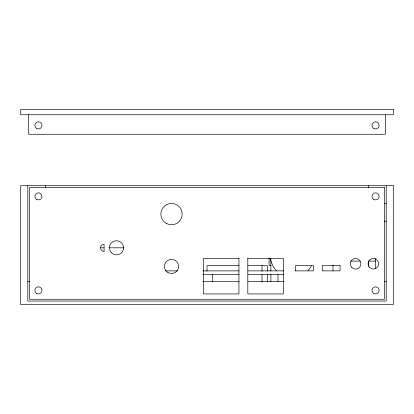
<?xml version="1.0" encoding="UTF-8"?>
<svg xmlns="http://www.w3.org/2000/svg" width="414" height="414" viewBox="0 0 414 414"><rect width="100%" height="100%" fill="white"/><g stroke="black" fill="none" stroke-linecap="round" stroke-linejoin="round"><path stroke-width="0.62" d="M384.301 203.45L386.205 203.45M384.301 221.195L386.205 221.195M100.68 247.81L103.914 247.81M109.084 247.81L123.952 247.81M247.81 258.455L283.295 258.455L283.295 293.94L247.81 293.94L247.81 258.181M350.715 261.115L360.221 261.115M375.431 261.115L368.46 261.115L368.46 266.269M238.976 265.55L207 265.55L207 271.253M247.934 265.55L267.325 265.55L267.325 271.253M271.025 265.55L269.1 265.55L269.1 257.855M165.31 270.875L177.59 270.875M202.798 270.875L238.997 270.875M248.043 270.875L283.595 270.875M295.229 270.875L313.455 270.875L313.455 265.55L295.715 265.55L295.715 270.875M202.798 274.425L238.997 274.425M248.043 274.425L283.595 274.425M27.795 281.52L29.736 281.52M202.803 281.52L238.966 281.52M248.007 281.52L283.523 281.52M384.264 281.52L386.205 281.52M270.409 258.093L270.74 260.644L272.961 265.995A22.18 22.18 0 0 0 276.485 270.59M386.205 185.71L386.205 301.035L27.795 301.035L27.795 185.71M385.315 114.735L385.315 134.255L28.685 134.255L28.685 114.735M375.555 258.476L375.555 268.738M368.46 185.71L368.46 187.64M332.975 265.001L332.975 270.782M277.97 274.425L277.97 281.52M270.875 259.05L270.875 271.061M270.875 273.996L270.875 281.794M267.325 274.425L267.325 282.027M262.005 265.55L262.005 271.253M262.005 274.425L262.005 282.027M212.325 274.425L212.325 282.027M45.54 185.71L45.54 187.609M311.375 265.995A22.18 22.18 0 0 1 307.85 270.59M393.3 109.415L20.7 109.415L20.7 114.735L393.3 114.735L393.3 109.415M393.3 185.71L20.7 185.71L20.7 304.585L393.3 304.585L393.3 185.71M384.43 187.485L29.57 187.485L29.57 299.265L384.43 299.265L384.43 187.485M238.935 258.455L203.45 258.455L203.45 293.94L238.935 293.94L238.935 258.455M340.07 265.55L322.33 265.55L322.33 270.875L340.07 270.875L340.07 265.55M104.09 251.355L104.09 244.26A3.55 3.55 0 0 0 100.545 247.81A3.55 3.55 0 0 0 104.09 251.355M36.67 128.454A3.55 3.55 0 0 0 41.99 125.385A3.55 3.55 0 0 0 36.67 122.311A3.55 3.55 0 0 0 36.67 128.454M373.785 128.454A3.55 3.55 0 0 0 379.105 125.385A3.55 3.55 0 0 0 373.785 122.311A3.55 3.55 0 0 0 373.785 128.454M36.67 293.464A3.55 3.55 0 0 0 41.99 290.39A3.55 3.55 0 0 0 36.67 287.316A3.55 3.55 0 0 0 36.67 293.464M373.785 293.464A3.55 3.55 0 0 0 379.105 290.39A3.55 3.55 0 0 0 373.785 287.316A3.55 3.55 0 0 0 373.785 293.464M36.67 199.429A3.55 3.55 0 0 0 41.99 196.355A3.55 3.55 0 0 0 36.67 193.281A3.55 3.55 0 0 0 36.67 199.429M373.785 199.429A3.55 3.55 0 0 0 379.105 196.355A3.55 3.55 0 0 0 373.785 193.281A3.55 3.55 0 0 0 373.785 199.429M111.495 252.825A7.095 7.095 0 0 0 123.367 249.647A7.095 7.095 0 0 0 114.673 240.953A7.095 7.095 0 0 0 111.495 252.825M351.833 267.542A5.325 5.325 0 0 0 360.739 265.157A5.325 5.325 0 0 0 354.218 258.636A5.325 5.325 0 0 0 351.833 267.542M369.578 267.542A5.325 5.325 0 0 0 378.479 265.157A5.325 5.325 0 0 0 371.963 258.636A5.325 5.325 0 0 0 369.578 267.542M166.19 223.317A10.645 10.645 0 0 0 182.16 214.095A10.645 10.645 0 0 0 166.19 204.878A10.645 10.645 0 0 0 166.19 223.317M167.965 272.583A7.095 7.095 0 0 0 178.61 266.44A7.095 7.095 0 0 0 167.965 260.292A7.095 7.095 0 0 0 167.965 272.583"/></g></svg>
